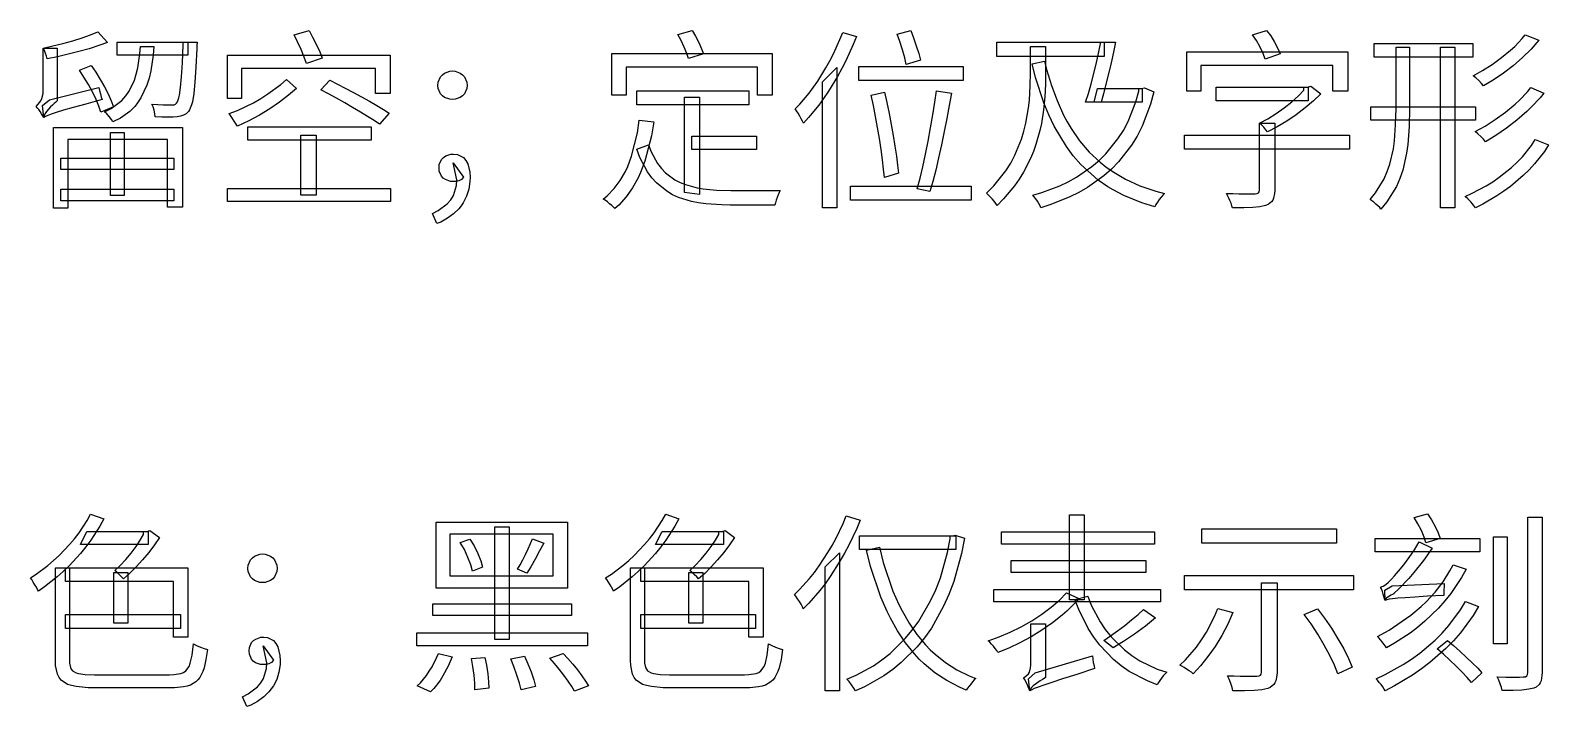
# Model space of a CAD drawing. Header units: millimetres. Extents: x 5 to 292, y 5 to 205.
# Drawn here: x 45.99 to 66.42, y 50.9 to 60 of the extents above; entities that cross this region are included whole.
import ezdxf

# ---------------------------------------------------------------- set-up
doc = ezdxf.new("R2010")
doc.units = ezdxf.units.MM
doc.layers.add('ANNOTATION', color=7, linetype='Continuous')

msp = doc.modelspace()

# ---------------------------------------------------------------- linework, layer by layer
at = {"layer": 'ANNOTATION'}
for points in [[(46.898, 59.979), (47.03, 59.838), (46.912, 59.795), (46.781, 59.753), (46.641, 59.715), (46.498, 59.679), (46.356, 59.646), (46.217, 59.618), (46.209, 59.652), (46.195, 59.69), (46.179, 59.728), (46.163, 59.76), (46.294, 59.79), (46.429, 59.824), (46.562, 59.861), (46.688, 59.9), (46.802, 59.94), (46.898, 59.979)], [(49.54, 59.941), (49.741, 59.997), (49.789, 59.907), (49.839, 59.806), (49.885, 59.709), (49.919, 59.628), (49.707, 59.556), (49.676, 59.64), (49.634, 59.741), (49.586, 59.846), (49.54, 59.941)], [(54.704, 59.946), (54.895, 60), (54.939, 59.922), (54.984, 59.836), (55.022, 59.753), (55.047, 59.683), (54.848, 59.621), (54.824, 59.69), (54.789, 59.776), (54.747, 59.864), (54.704, 59.946)], [(56.922, 59.971), (57.105, 59.917), (57.061, 59.808), (56.962, 59.592), (56.908, 59.485), (56.85, 59.38), (56.729, 59.18), (56.664, 59.084), (56.598, 58.993), (56.462, 58.826), (56.393, 58.751), (56.381, 58.778), (56.364, 58.811), (56.344, 58.847), (56.322, 58.884), (56.301, 58.918), (56.282, 58.942), (56.345, 59.008), (56.468, 59.154), (56.527, 59.234), (56.586, 59.318), (56.696, 59.495), (56.748, 59.588), (56.797, 59.683), (56.884, 59.875), (56.922, 59.971)], [(57.655, 59.951), (57.838, 60), (57.874, 59.9), (57.911, 59.792), (57.945, 59.687), (57.969, 59.597), (57.776, 59.541), (57.755, 59.632), (57.726, 59.739), (57.69, 59.85), (57.655, 59.951)], [(62.434, 59.941), (62.625, 60), (62.68, 59.925), (62.732, 59.841), (62.776, 59.758), (62.806, 59.685), (62.607, 59.613), (62.58, 59.688), (62.539, 59.774), (62.489, 59.862), (62.434, 59.941)], [(66.105, 59.941), (66.288, 59.866), (66.185, 59.749), (66.069, 59.634), (65.942, 59.524), (65.81, 59.422), (65.675, 59.331), (65.542, 59.252), (65.515, 59.287), (65.479, 59.324), (65.44, 59.36), (65.403, 59.389), (65.529, 59.459), (65.659, 59.541), (65.787, 59.633), (65.908, 59.733), (65.964, 59.785), (66.062, 59.889), (66.105, 59.941)], [(46.171, 58.829), (46.158, 58.851), (46.141, 58.878), (46.122, 58.906), (46.103, 58.933), (46.084, 58.958), (46.068, 58.976), (46.097, 59.007), (46.13, 59.052), (46.144, 59.081), (46.161, 59.152), (46.163, 59.195), (46.163, 59.76), (46.351, 59.76), (46.351, 59.053), (46.351, 59.053), (46.332, 59.036), (46.311, 59.018), (46.287, 58.995), (46.261, 58.969), (46.234, 58.94), (46.209, 58.909), (46.189, 58.88), (46.175, 58.853), (46.171, 58.829)], [(47.471, 59.781), (47.654, 59.781), (47.644, 59.667), (47.611, 59.454), (47.588, 59.355), (47.559, 59.261), (47.478, 59.09), (47.425, 59.013), (47.396, 58.977), (47.327, 58.909), (47.202, 58.819), (47.102, 58.767), (47.082, 58.802), (47.053, 58.84), (47.02, 58.876), (46.989, 58.904), (47.077, 58.949), (47.22, 59.055), (47.275, 59.117), (47.32, 59.183), (47.391, 59.331), (47.415, 59.412), (47.435, 59.498), (47.463, 59.682), (47.471, 59.781)], [(47.159, 59.84), (48.111, 59.84), (48.111, 59.667), (47.159, 59.667), (47.159, 59.84)], [(48.046, 59.84), (48.234, 59.84), (48.234, 59.84), (48.233, 59.824), (48.232, 59.808), (48.232, 59.79), (48.232, 59.757), (48.219, 59.503), (48.205, 59.302), (48.189, 59.149), (48.171, 59.038), (48.161, 58.996), (48.134, 58.932), (48.118, 58.909), (48.088, 58.878), (48.053, 58.857), (48.012, 58.844), (47.964, 58.836), (47.911, 58.833), (47.84, 58.833), (47.758, 58.834), (47.672, 58.836), (47.667, 58.879), (47.657, 58.925), (47.642, 58.97), (47.623, 59.007), (47.705, 59.001), (47.779, 58.998), (47.84, 58.997), (47.878, 58.996), (47.906, 58.997), (47.927, 59), (47.944, 59.008), (47.958, 59.022), (47.969, 59.039), (47.989, 59.092), (47.997, 59.129), (48.012, 59.231), (48.026, 59.374), (48.037, 59.564), (48.046, 59.807), (48.046, 59.84)], [(48.642, 59.667), (50.834, 59.667), (50.834, 59.149), (50.636, 59.149), (50.636, 59.489), (48.833, 59.489), (48.833, 59.084), (48.642, 59.084), (48.642, 59.667)], [(53.816, 59.69), (55.973, 59.69), (55.973, 59.128), (55.774, 59.128), (55.774, 59.507), (54.007, 59.507), (54.007, 59.128), (53.816, 59.128), (53.816, 59.69)], [(59.45, 59.783), (59.651, 59.783), (59.651, 59.435), (59.649, 59.277), (59.641, 59.107), (59.624, 58.929), (59.594, 58.746), (59.574, 58.653), (59.52, 58.466), (59.487, 58.371), (59.449, 58.277), (59.354, 58.09), (59.297, 57.998), (59.234, 57.907), (59.085, 57.731), (58.998, 57.645), (58.98, 57.672), (58.957, 57.702), (58.931, 57.732), (58.904, 57.762), (58.878, 57.789), (58.854, 57.81), (58.953, 57.908), (59.117, 58.11), (59.183, 58.215), (59.239, 58.321), (59.327, 58.534), (59.359, 58.642), (59.385, 58.749), (59.422, 58.958), (59.433, 59.06), (59.445, 59.255), (59.45, 59.435), (59.45, 59.783)], [(58.996, 59.842), (60.44, 59.842), (60.44, 59.649), (58.996, 59.649), (58.996, 59.842)], [(60.394, 59.842), (60.593, 59.842), (60.563, 59.707), (60.531, 59.563), (60.497, 59.417), (60.463, 59.275), (60.431, 59.145), (60.399, 59.033), (60.19, 59.033), (60.227, 59.149), (60.263, 59.28), (60.3, 59.421), (60.334, 59.566), (60.366, 59.709), (60.394, 59.842)], [(61.55, 59.713), (63.716, 59.713), (63.716, 59.18), (63.518, 59.18), (63.518, 59.528), (61.741, 59.528), (61.741, 59.18), (61.55, 59.18), (61.55, 59.713)], [(64.366, 59.776), (64.549, 59.776), (64.549, 58.948), (64.543, 58.706), (64.525, 58.466), (64.509, 58.348), (64.456, 58.118), (64.419, 58.006), (64.373, 57.897), (64.244, 57.691), (64.162, 57.593), (64.146, 57.615), (64.123, 57.639), (64.095, 57.663), (64.068, 57.686), (64.042, 57.707), (64.018, 57.722), (64.091, 57.812), (64.207, 58), (64.249, 58.099), (64.282, 58.2), (64.33, 58.408), (64.344, 58.515), (64.361, 58.731), (64.366, 58.948), (64.366, 59.776)], [(64.072, 59.822), (65.401, 59.822), (65.401, 59.641), (64.072, 59.641), (64.072, 59.822)], [(64.965, 59.776), (65.156, 59.776), (65.156, 57.611), (64.965, 57.611), (64.965, 59.776)], [(46.653, 59.464), (46.81, 59.528), (46.872, 59.437), (46.932, 59.341), (46.988, 59.242), (47.039, 59.145), (47.08, 59.053), (47.11, 58.971), (46.939, 58.898), (46.913, 58.979), (46.874, 59.071), (46.825, 59.171), (46.771, 59.273), (46.712, 59.372), (46.653, 59.464)], [(51.67, 59.069), (51.633, 59.072), (51.564, 59.098), (51.534, 59.12), (51.508, 59.148), (51.478, 59.218), (51.474, 59.26), (51.478, 59.302), (51.508, 59.374), (51.534, 59.403), (51.564, 59.426), (51.633, 59.452), (51.67, 59.455), (51.708, 59.452), (51.776, 59.426), (51.807, 59.403), (51.833, 59.374), (51.862, 59.302), (51.866, 59.26), (51.862, 59.218), (51.833, 59.148), (51.807, 59.12), (51.776, 59.098), (51.708, 59.072), (51.67, 59.069)], [(56.649, 59.309), (56.84, 59.499), (56.842, 59.497), (56.842, 57.614), (56.649, 57.614), (56.649, 59.309)], [(57.136, 59.512), (58.542, 59.512), (58.542, 59.324), (57.136, 59.324), (57.136, 59.512)], [(59.636, 59.587), (59.664, 59.475), (59.73, 59.258), (59.806, 59.054), (59.894, 58.861), (59.943, 58.77), (59.994, 58.681), (60.109, 58.515), (60.239, 58.363), (60.384, 58.226), (60.462, 58.163), (60.545, 58.104), (60.724, 57.998), (60.921, 57.909), (61.136, 57.837), (61.25, 57.807), (61.228, 57.784), (61.204, 57.755), (61.179, 57.722), (61.156, 57.69), (61.136, 57.658), (61.119, 57.627), (60.945, 57.679), (60.705, 57.776), (60.559, 57.853), (60.49, 57.895), (60.359, 57.986), (60.126, 58.193), (60.024, 58.31), (59.93, 58.436), (59.765, 58.712), (59.694, 58.863), (59.629, 59.023), (59.516, 59.366), (59.468, 59.549), (59.636, 59.587)], [(49.437, 59.337), (49.57, 59.219), (49.463, 59.128), (49.342, 59.035), (49.211, 58.945), (49.073, 58.86), (48.928, 58.782), (48.779, 58.713), (48.665, 58.88), (48.778, 58.923), (48.991, 59.025), (49.091, 59.084), (49.186, 59.146), (49.359, 59.273), (49.437, 59.337)], [(49.901, 59.2), (50.022, 59.329), (50.121, 59.278), (50.227, 59.223), (50.337, 59.166), (50.446, 59.106), (50.552, 59.047), (50.651, 58.989), (50.74, 58.935), (50.817, 58.886), (50.688, 58.736), (50.616, 58.785), (50.529, 58.84), (50.431, 58.9), (50.327, 58.963), (50.22, 59.026), (50.11, 59.088), (50.002, 59.146), (49.901, 59.2)], [(63.125, 59.236), (63.177, 59.236), (63.221, 59.247), (63.353, 59.146), (63.254, 59.053), (63.142, 58.958), (63.022, 58.865), (62.896, 58.78), (62.767, 58.702), (62.638, 58.635), (62.616, 58.663), (62.588, 58.696), (62.557, 58.727), (62.53, 58.751), (62.641, 58.811), (62.753, 58.88), (62.861, 58.958), (62.963, 59.039), (63.053, 59.12), (63.125, 59.195), (63.125, 59.236)], [(46.171, 58.826), (46.155, 58.991), (46.246, 59.064), (46.911, 59.229), (46.922, 59.19), (46.933, 59.146), (46.944, 59.103), (46.955, 59.069), (46.736, 59.008), (46.565, 58.962), (46.436, 58.925), (46.34, 58.896), (46.272, 58.873), (46.225, 58.856), (46.193, 58.841), (46.171, 58.826)], [(54.149, 59.187), (55.656, 59.187), (55.656, 58.999), (54.149, 58.999), (54.149, 59.187)], [(54.791, 59.1), (54.993, 59.1), (54.993, 57.792), (54.791, 57.82), (54.791, 59.1)], [(57.306, 59.128), (57.482, 59.169), (57.514, 59.029), (57.545, 58.883), (57.574, 58.734), (57.601, 58.586), (57.624, 58.443), (57.644, 58.308), (57.66, 58.185), (57.673, 58.078), (57.482, 58.021), (57.472, 58.132), (57.457, 58.259), (57.439, 58.397), (57.416, 58.543), (57.39, 58.692), (57.363, 58.843), (57.335, 58.99), (57.306, 59.128)], [(58.181, 59.187), (58.384, 59.154), (58.355, 58.989), (58.322, 58.816), (58.288, 58.638), (58.25, 58.46), (58.211, 58.286), (58.172, 58.121), (58.132, 57.967), (58.093, 57.83), (57.923, 57.869), (57.961, 58.009), (57.999, 58.165), (58.036, 58.333), (58.071, 58.509), (58.104, 58.688), (58.134, 58.865), (58.16, 59.033), (58.181, 59.187)], [(60.905, 59.216), (60.943, 59.216), (60.98, 59.226), (61.109, 59.172), (61.064, 59.009), (60.951, 58.712), (60.883, 58.578), (60.806, 58.454), (60.634, 58.231), (60.537, 58.132), (60.435, 58.042), (60.215, 57.885), (60.097, 57.818), (59.976, 57.758), (59.722, 57.656), (59.589, 57.614), (59.576, 57.641), (59.559, 57.671), (59.54, 57.702), (59.519, 57.733), (59.499, 57.761), (59.478, 57.784), (59.602, 57.819), (59.841, 57.909), (59.956, 57.963), (60.067, 58.024), (60.274, 58.167), (60.371, 58.25), (60.462, 58.339), (60.625, 58.541), (60.697, 58.653), (60.762, 58.774), (60.866, 59.038), (60.905, 59.182), (60.905, 59.216)], [(60.348, 59.216), (60.951, 59.216), (60.951, 59.033), (60.306, 59.033), (60.348, 59.216)], [(61.944, 59.236), (63.182, 59.236), (63.182, 59.053), (61.944, 59.053), (61.944, 59.236)], [(66.18, 59.229), (66.355, 59.156), (66.304, 59.093), (66.189, 58.97), (66.125, 58.909), (65.991, 58.791), (65.851, 58.682), (65.709, 58.584), (65.568, 58.501), (65.541, 58.534), (65.507, 58.571), (65.468, 58.607), (65.429, 58.638), (65.564, 58.712), (65.702, 58.801), (65.839, 58.9), (65.968, 59.007), (66.029, 59.062), (66.135, 59.173), (66.18, 59.229)], [(64.028, 58.973), (65.434, 58.973), (65.434, 58.793), (64.028, 58.793), (64.028, 58.973)], [(46.303, 58.692), (48.038, 58.692), (48.038, 57.619), (47.837, 57.619), (47.837, 58.532), (46.496, 58.532), (46.496, 57.609), (46.303, 57.609), (46.303, 58.692)], [(48.915, 58.7), (50.574, 58.7), (50.574, 58.524), (48.915, 58.524), (48.915, 58.7)], [(54.183, 58.79), (54.379, 58.77), (54.348, 58.581), (54.259, 58.239), (54.201, 58.086), (54.168, 58.014), (54.093, 57.88), (54.006, 57.759), (53.908, 57.65), (53.855, 57.601), (53.838, 57.621), (53.814, 57.644), (53.785, 57.668), (53.754, 57.693), (53.725, 57.714), (53.698, 57.73), (53.75, 57.774), (53.846, 57.87), (53.928, 57.98), (53.998, 58.102), (54.028, 58.169), (54.08, 58.309), (54.158, 58.62), (54.183, 58.79)], [(62.53, 58.751), (62.734, 58.751), (62.734, 57.846), (62.732, 57.806), (62.719, 57.74), (62.708, 57.715), (62.692, 57.693), (62.644, 57.656), (62.612, 57.642), (62.535, 57.625), (62.438, 57.616), (62.317, 57.613), (62.166, 57.611), (62.159, 57.641), (62.146, 57.675), (62.132, 57.71), (62.115, 57.744), (62.099, 57.777), (62.084, 57.805), (62.169, 57.803), (62.25, 57.801), (62.324, 57.8), (62.388, 57.8), (62.47, 57.8), (62.499, 57.805), (62.517, 57.814), (62.526, 57.829), (62.53, 57.851), (62.53, 58.751)], [(47.068, 58.625), (47.252, 58.625), (47.252, 57.776), (47.068, 57.776), (47.068, 58.625)], [(49.63, 58.589), (49.834, 58.589), (49.834, 57.784), (49.63, 57.784), (49.63, 58.589)], [(54.307, 58.46), (54.343, 58.367), (54.43, 58.207), (54.482, 58.142), (54.538, 58.084), (54.663, 57.99), (54.732, 57.955), (54.805, 57.925), (54.961, 57.881), (55.045, 57.867), (55.224, 57.849), (55.416, 57.843), (55.508, 57.843), (55.654, 57.843), (55.82, 57.843), (55.902, 57.844), (55.975, 57.845), (56.036, 57.846), (56.081, 57.846), (56.068, 57.82), (56.052, 57.788), (56.038, 57.753), (56.025, 57.716), (56.016, 57.681), (56.009, 57.65), (55.88, 57.65), (55.405, 57.65), (55.293, 57.652), (55.08, 57.667), (54.981, 57.68), (54.886, 57.698), (54.711, 57.753), (54.63, 57.789), (54.554, 57.834), (54.416, 57.948), (54.353, 58.017), (54.295, 58.097), (54.193, 58.289), (54.149, 58.401), (54.307, 58.46)], [(54.892, 58.576), (55.761, 58.576), (55.761, 58.396), (54.892, 58.396), (54.892, 58.576)], [(61.521, 58.589), (63.742, 58.589), (63.742, 58.403), (61.521, 58.403), (61.521, 58.589)], [(66.239, 58.532), (66.419, 58.46), (66.362, 58.372), (66.231, 58.204), (66.156, 58.123), (66.077, 58.046), (65.907, 57.901), (65.817, 57.834), (65.724, 57.772), (65.532, 57.66), (65.434, 57.611), (65.407, 57.649), (65.372, 57.691), (65.334, 57.732), (65.295, 57.766), (65.391, 57.808), (65.577, 57.907), (65.667, 57.963), (65.755, 58.024), (65.919, 58.155), (65.995, 58.225), (66.066, 58.298), (66.188, 58.452), (66.239, 58.532)], [(46.401, 58.279), (47.922, 58.279), (47.922, 58.127), (46.401, 58.127), (46.401, 58.279)], [(51.461, 57.4), (51.402, 57.534), (51.478, 57.574), (51.601, 57.666), (51.647, 57.72), (51.683, 57.778), (51.724, 57.914), (51.73, 57.99), (51.681, 58.217), (51.82, 58.024), (51.79, 57.994), (51.755, 57.976), (51.719, 57.968), (51.683, 57.965), (51.645, 57.968), (51.576, 57.991), (51.547, 58.011), (51.522, 58.037), (51.493, 58.107), (51.49, 58.15), (51.493, 58.194), (51.523, 58.263), (51.549, 58.29), (51.58, 58.31), (51.648, 58.333), (51.686, 58.336), (51.737, 58.331), (51.819, 58.288), (51.851, 58.251), (51.876, 58.205), (51.904, 58.09), (51.908, 58.021), (51.906, 57.966), (51.891, 57.862), (51.861, 57.767), (51.816, 57.679), (51.788, 57.639), (51.756, 57.6), (51.686, 57.531), (51.604, 57.471), (51.512, 57.421), (51.461, 57.4)], [(46.401, 57.864), (47.922, 57.864), (47.922, 57.704), (46.401, 57.704), (46.401, 57.864)], [(48.645, 57.872), (50.837, 57.872), (50.837, 57.697), (48.645, 57.697), (48.645, 57.872)], [(57.025, 57.903), (58.648, 57.903), (58.648, 57.717), (57.025, 57.717), (57.025, 57.903)], [(46.8, 53.49), (46.978, 53.425), (46.926, 53.329), (46.804, 53.142), (46.736, 53.051), (46.664, 52.962), (46.511, 52.796), (46.432, 52.718), (46.35, 52.645), (46.183, 52.512), (46.099, 52.453), (46.088, 52.477), (46.072, 52.507), (46.052, 52.541), (46.03, 52.576), (46.009, 52.609), (45.991, 52.633), (46.07, 52.684), (46.226, 52.801), (46.303, 52.865), (46.377, 52.934), (46.518, 53.08), (46.584, 53.158), (46.646, 53.238), (46.754, 53.404), (46.8, 53.49)], [(51.449, 53.384), (53.218, 53.384), (53.218, 52.496), (51.449, 52.496), (51.449, 53.384)], [(52.238, 53.319), (52.431, 53.319), (52.431, 51.805), (52.238, 51.805), (52.238, 53.319)], [(54.539, 53.49), (54.717, 53.425), (54.664, 53.329), (54.543, 53.142), (54.474, 53.051), (54.402, 52.962), (54.25, 52.796), (54.17, 52.718), (54.088, 52.645), (53.922, 52.512), (53.837, 52.453), (53.826, 52.477), (53.81, 52.507), (53.79, 52.541), (53.768, 52.576), (53.748, 52.609), (53.729, 52.633), (53.808, 52.684), (53.964, 52.801), (54.041, 52.865), (54.116, 52.934), (54.256, 53.08), (54.322, 53.158), (54.384, 53.238), (54.492, 53.404), (54.539, 53.49)], [(56.969, 53.467), (57.157, 53.407), (57.11, 53.295), (57.004, 53.073), (56.945, 52.964), (56.884, 52.856), (56.753, 52.651), (56.684, 52.554), (56.613, 52.462), (56.466, 52.294), (56.391, 52.218), (56.378, 52.245), (56.36, 52.278), (56.338, 52.315), (56.314, 52.352), (56.292, 52.385), (56.272, 52.411), (56.341, 52.477), (56.475, 52.625), (56.541, 52.707), (56.604, 52.793), (56.723, 52.974), (56.779, 53.069), (56.832, 53.167), (56.927, 53.365), (56.969, 53.467)], [(59.974, 53.482), (60.17, 53.482), (60.17, 52.339), (59.974, 52.339), (59.974, 53.482)], [(64.611, 53.446), (64.79, 53.495), (64.842, 53.415), (64.892, 53.325), (64.934, 53.238), (64.96, 53.162), (64.769, 53.105), (64.746, 53.181), (64.708, 53.27), (64.661, 53.362), (64.611, 53.446)], [(66.141, 53.451), (66.332, 53.451), (66.332, 51.359), (66.33, 51.317), (66.318, 51.248), (66.307, 51.222), (66.293, 51.2), (66.25, 51.164), (66.221, 51.15), (66.151, 51.133), (66.06, 51.123), (65.942, 51.118), (65.793, 51.116), (65.784, 51.159), (65.769, 51.208), (65.749, 51.258), (65.728, 51.302), (65.842, 51.298), (65.946, 51.297), (66.029, 51.298), (66.079, 51.3), (66.108, 51.303), (66.127, 51.313), (66.137, 51.331), (66.141, 51.359), (66.141, 53.451)], [(46.752, 53.257), (47.577, 53.257), (47.577, 53.082), (46.664, 53.082), (46.752, 53.257)], [(47.515, 53.257), (47.561, 53.257), (47.6, 53.268), (47.727, 53.178), (47.66, 53.078), (47.583, 52.975), (47.5, 52.874), (47.413, 52.779), (47.326, 52.693), (47.242, 52.618), (47.217, 52.647), (47.186, 52.678), (47.154, 52.708), (47.126, 52.731), (47.2, 52.799), (47.275, 52.879), (47.347, 52.966), (47.413, 53.053), (47.47, 53.138), (47.515, 53.216), (47.515, 53.257)], [(51.634, 53.222), (51.634, 52.659), (53.024, 52.659), (53.024, 53.222), (51.634, 53.222)], [(51.776, 53.11), (51.905, 53.154), (51.962, 53.062), (52.012, 52.961), (52.052, 52.862), (52.075, 52.778), (51.941, 52.723), (51.918, 52.807), (51.879, 52.909), (51.83, 53.015), (51.776, 53.11)], [(52.746, 53.157), (52.898, 53.1), (52.842, 52.995), (52.783, 52.886), (52.725, 52.783), (52.671, 52.698), (52.547, 52.749), (52.582, 52.809), (52.618, 52.877), (52.655, 52.949), (52.689, 53.022), (52.72, 53.094), (52.746, 53.157)], [(54.49, 53.257), (55.315, 53.257), (55.315, 53.082), (54.402, 53.082), (54.49, 53.257)], [(55.253, 53.257), (55.3, 53.257), (55.338, 53.268), (55.465, 53.178), (55.398, 53.078), (55.321, 52.975), (55.238, 52.874), (55.151, 52.779), (55.064, 52.693), (54.98, 52.618), (54.956, 52.647), (54.924, 52.678), (54.892, 52.708), (54.864, 52.731), (54.938, 52.799), (55.013, 52.879), (55.085, 52.966), (55.151, 53.053), (55.208, 53.138), (55.253, 53.216), (55.253, 53.257)], [(58.369, 53.198), (58.4, 53.198), (58.434, 53.209), (58.56, 53.167), (58.52, 52.961), (58.415, 52.583), (58.351, 52.411), (58.279, 52.25), (58.115, 51.958), (58.022, 51.827), (57.923, 51.706), (57.709, 51.492), (57.594, 51.399), (57.474, 51.315), (57.223, 51.171), (57.092, 51.111), (57.07, 51.15), (57.041, 51.195), (57.008, 51.238), (56.976, 51.271), (57.1, 51.322), (57.336, 51.451), (57.449, 51.528), (57.559, 51.614), (57.762, 51.815), (57.857, 51.929), (57.946, 52.052), (58.104, 52.324), (58.173, 52.473), (58.235, 52.631), (58.333, 52.973), (58.369, 53.157), (58.369, 53.198)], [(57.147, 53.198), (58.441, 53.198), (58.441, 53.015), (57.147, 53.015), (57.147, 53.198)], [(59.058, 53.252), (61.114, 53.252), (61.114, 53.084), (59.058, 53.084), (59.058, 53.252)], [(61.751, 53.291), (63.567, 53.291), (63.567, 53.1), (61.751, 53.1), (61.751, 53.291)], [(64.085, 53.162), (65.494, 53.162), (65.494, 52.984), (64.085, 52.984), (64.085, 53.162)], [(64.219, 52.329), (64.213, 52.352), (64.204, 52.382), (64.193, 52.415), (64.182, 52.45), (64.17, 52.483), (64.158, 52.509), (64.193, 52.522), (64.228, 52.545), (64.265, 52.577), (64.307, 52.615), (64.345, 52.658), (64.401, 52.723), (64.469, 52.807), (64.542, 52.905), (64.613, 53.011), (64.676, 53.118), (64.851, 53.033), (64.734, 52.867), (64.605, 52.703), (64.537, 52.624), (64.403, 52.485), (64.335, 52.424), (64.335, 52.419), (64.335, 52.419), (64.317, 52.41), (64.298, 52.4), (64.276, 52.388), (64.255, 52.375), (64.236, 52.36), (64.223, 52.344), (64.219, 52.329)], [(65.679, 53.185), (65.862, 53.185), (65.862, 51.746), (65.679, 51.746), (65.679, 53.185)], [(49.114, 52.569), (49.077, 52.572), (49.008, 52.598), (48.978, 52.62), (48.952, 52.648), (48.922, 52.718), (48.918, 52.76), (48.922, 52.802), (48.952, 52.874), (48.978, 52.903), (49.008, 52.926), (49.077, 52.952), (49.114, 52.955), (49.152, 52.952), (49.22, 52.926), (49.251, 52.903), (49.277, 52.874), (49.306, 52.802), (49.31, 52.76), (49.306, 52.718), (49.277, 52.648), (49.251, 52.62), (49.22, 52.598), (49.152, 52.572), (49.114, 52.569)], [(56.687, 52.78), (56.876, 52.971), (56.878, 52.966), (56.878, 51.114), (56.687, 51.114), (56.687, 52.78)], [(57.415, 53.046), (57.466, 52.84), (57.596, 52.454), (57.676, 52.273), (57.719, 52.187), (57.814, 52.023), (57.919, 51.871), (58.036, 51.731), (58.098, 51.666), (58.164, 51.604), (58.304, 51.492), (58.458, 51.395), (58.624, 51.314), (58.712, 51.279), (58.691, 51.259), (58.667, 51.233), (58.643, 51.204), (58.621, 51.176), (58.6, 51.148), (58.583, 51.122), (58.492, 51.161), (58.32, 51.251), (58.162, 51.355), (58.018, 51.475), (57.951, 51.541), (57.887, 51.61), (57.768, 51.757), (57.66, 51.918), (57.563, 52.09), (57.518, 52.182), (57.436, 52.373), (57.296, 52.785), (57.239, 53.007), (57.415, 53.046)], [(46.328, 52.767), (46.517, 52.767), (46.517, 51.521), (46.518, 51.485), (46.53, 51.426), (46.541, 51.403), (46.556, 51.384), (46.605, 51.355), (46.638, 51.346), (46.727, 51.334), (46.852, 51.33), (46.991, 51.33), (47.215, 51.33), (47.47, 51.33), (47.703, 51.33), (47.861, 51.33), (47.921, 51.332), (48.017, 51.348), (48.053, 51.361), (48.082, 51.381), (48.127, 51.441), (48.143, 51.483), (48.167, 51.593), (48.186, 51.743), (48.228, 51.721), (48.278, 51.699), (48.329, 51.682), (48.374, 51.671), (48.353, 51.533), (48.327, 51.42), (48.312, 51.371), (48.271, 51.291), (48.246, 51.26), (48.217, 51.233), (48.144, 51.191), (48.1, 51.177), (48.051, 51.167), (47.932, 51.154), (47.863, 51.153), (47.761, 51.153), (47.581, 51.153), (47.361, 51.153), (47.142, 51.153), (46.963, 51.153), (46.865, 51.153), (46.768, 51.155), (46.608, 51.169), (46.544, 51.183), (46.489, 51.2), (46.406, 51.256), (46.377, 51.293), (46.356, 51.338), (46.331, 51.453), (46.328, 51.524), (46.328, 52.767)], [(46.465, 52.767), (48.111, 52.767), (48.111, 51.836), (47.917, 51.836), (47.917, 52.584), (46.465, 52.584), (46.465, 52.767)], [(54.067, 52.767), (54.255, 52.767), (54.255, 51.521), (54.256, 51.485), (54.269, 51.426), (54.28, 51.403), (54.295, 51.384), (54.343, 51.355), (54.376, 51.346), (54.466, 51.334), (54.59, 51.33), (54.73, 51.33), (54.954, 51.33), (55.208, 51.33), (55.441, 51.33), (55.599, 51.33), (55.659, 51.332), (55.755, 51.348), (55.791, 51.361), (55.82, 51.381), (55.865, 51.441), (55.881, 51.483), (55.906, 51.593), (55.924, 51.743), (55.966, 51.721), (56.017, 51.699), (56.068, 51.682), (56.112, 51.671), (56.091, 51.533), (56.066, 51.42), (56.05, 51.371), (56.009, 51.291), (55.984, 51.26), (55.955, 51.233), (55.883, 51.191), (55.838, 51.177), (55.789, 51.167), (55.67, 51.154), (55.601, 51.153), (55.5, 51.153), (55.319, 51.153), (55.1, 51.153), (54.88, 51.153), (54.701, 51.153), (54.603, 51.153), (54.507, 51.155), (54.346, 51.169), (54.282, 51.183), (54.228, 51.2), (54.144, 51.256), (54.115, 51.293), (54.094, 51.338), (54.07, 51.453), (54.067, 51.524), (54.067, 52.767)], [(54.203, 52.767), (55.849, 52.767), (55.849, 51.836), (55.656, 51.836), (55.656, 52.584), (54.203, 52.584), (54.203, 52.767)], [(59.189, 52.865), (61, 52.865), (61, 52.706), (59.189, 52.706), (59.189, 52.865)], [(65.133, 52.806), (65.308, 52.749), (65.246, 52.636), (65.102, 52.423), (65.022, 52.322), (64.936, 52.226), (64.753, 52.048), (64.655, 51.966), (64.555, 51.89), (64.346, 51.752), (64.237, 51.692), (64.224, 51.713), (64.204, 51.741), (64.181, 51.771), (64.157, 51.8), (64.135, 51.826), (64.116, 51.846), (64.272, 51.929), (64.566, 52.13), (64.705, 52.247), (64.77, 52.31), (64.892, 52.442), (64.999, 52.581), (65.091, 52.729), (65.133, 52.806)], [(47.113, 52.706), (47.301, 52.706), (47.301, 52.022), (47.113, 52.022), (47.113, 52.706)], [(54.851, 52.706), (55.039, 52.706), (55.039, 52.022), (54.851, 52.022), (54.851, 52.706)], [(61.521, 52.664), (63.794, 52.664), (63.794, 52.473), (61.521, 52.473), (61.521, 52.664)], [(62.556, 52.564), (62.765, 52.564), (62.765, 51.361), (62.763, 51.318), (62.749, 51.247), (62.737, 51.22), (62.721, 51.197), (62.673, 51.159), (62.641, 51.145), (62.56, 51.126), (62.456, 51.116), (62.327, 51.113), (62.169, 51.111), (62.16, 51.159), (62.143, 51.213), (62.122, 51.268), (62.099, 51.315), (62.185, 51.313), (62.268, 51.31), (62.344, 51.308), (62.41, 51.309), (62.461, 51.31), (62.494, 51.31), (62.524, 51.315), (62.543, 51.323), (62.552, 51.338), (62.556, 51.364), (62.556, 52.564)], [(64.219, 52.329), (64.214, 52.468), (64.315, 52.527), (65.014, 52.556), (65.012, 52.517), (65.01, 52.473), (65.009, 52.431), (65.009, 52.396), (64.79, 52.386), (64.618, 52.375), (64.487, 52.366), (64.389, 52.359), (64.32, 52.352), (64.273, 52.344), (64.242, 52.336), (64.219, 52.329)], [(59.933, 52.432), (60.097, 52.355), (60.048, 52.297), (59.936, 52.186), (59.874, 52.132), (59.742, 52.029), (59.602, 51.931), (59.456, 51.841), (59.305, 51.76), (59.155, 51.689), (59.009, 51.63), (58.993, 51.655), (58.973, 51.683), (58.949, 51.712), (58.925, 51.741), (58.902, 51.766), (58.88, 51.787), (59.024, 51.839), (59.172, 51.902), (59.321, 51.975), (59.464, 52.056), (59.6, 52.143), (59.726, 52.237), (59.838, 52.334), (59.933, 52.432)], [(58.955, 52.476), (61.196, 52.476), (61.196, 52.308), (58.955, 52.308), (58.955, 52.476)], [(60.219, 52.388), (60.265, 52.267), (60.383, 52.041), (60.453, 51.937), (60.532, 51.838), (60.711, 51.663), (60.811, 51.586), (60.918, 51.517), (61.153, 51.406), (61.282, 51.364), (61.258, 51.341), (61.235, 51.314), (61.212, 51.284), (61.19, 51.253), (61.169, 51.223), (61.153, 51.194), (61.02, 51.245), (60.776, 51.372), (60.666, 51.448), (60.563, 51.533), (60.38, 51.727), (60.299, 51.836), (60.225, 51.953), (60.097, 52.206), (60.043, 52.342), (60.219, 52.388)], [(65.303, 52.316), (65.478, 52.246), (65.404, 52.125), (65.234, 51.895), (65.139, 51.787), (65.038, 51.684), (64.822, 51.494), (64.707, 51.407), (64.589, 51.325), (64.346, 51.179), (64.222, 51.114), (64.208, 51.137), (64.188, 51.166), (64.165, 51.196), (64.141, 51.226), (64.118, 51.254), (64.098, 51.276), (64.222, 51.334), (64.46, 51.465), (64.575, 51.54), (64.686, 51.62), (64.893, 51.795), (64.988, 51.89), (65.077, 51.99), (65.235, 52.203), (65.303, 52.316)], [(46.465, 52.138), (48.01, 52.138), (48.01, 51.952), (46.465, 51.952), (46.465, 52.138)], [(51.405, 52.285), (53.27, 52.285), (53.27, 52.125), (51.405, 52.125), (51.405, 52.285)], [(54.203, 52.138), (55.749, 52.138), (55.749, 51.952), (54.203, 51.952), (54.203, 52.138)], [(60.969, 52.207), (61.129, 52.094), (60.994, 51.985), (60.845, 51.876), (60.697, 51.775), (60.559, 51.692), (60.433, 51.792), (60.523, 51.851), (60.619, 51.918), (60.715, 51.992), (60.809, 52.066), (60.896, 52.139), (60.969, 52.207)], [(61.97, 52.22), (62.169, 52.166), (62.101, 52.01), (62.02, 51.857), (61.931, 51.71), (61.834, 51.573), (61.735, 51.45), (61.635, 51.343), (61.613, 51.362), (61.583, 51.383), (61.549, 51.405), (61.515, 51.427), (61.483, 51.446), (61.457, 51.459), (61.534, 51.532), (61.68, 51.702), (61.749, 51.799), (61.814, 51.901), (61.924, 52.112), (61.97, 52.22)], [(63.131, 52.141), (63.309, 52.216), (63.403, 52.091), (63.496, 51.955), (63.583, 51.814), (63.662, 51.676), (63.728, 51.546), (63.776, 51.429), (63.582, 51.341), (63.539, 51.457), (63.476, 51.588), (63.4, 51.729), (63.314, 51.873), (63.223, 52.013), (63.131, 52.141)], [(51.191, 51.893), (53.489, 51.893), (53.489, 51.72), (51.191, 51.72), (51.191, 51.893)], [(59.437, 51.111), (59.43, 51.137), (59.418, 51.168), (59.403, 51.201), (59.387, 51.234), (59.37, 51.263), (59.352, 51.287), (59.386, 51.31), (59.419, 51.342), (59.434, 51.363), (59.45, 51.421), (59.453, 51.457), (59.453, 52.012), (59.651, 52.012), (59.651, 51.292), (59.651, 51.292), (59.631, 51.28), (59.607, 51.267), (59.578, 51.248), (59.546, 51.226), (59.513, 51.203), (59.484, 51.179), (59.459, 51.156), (59.443, 51.133), (59.437, 51.111)], [(48.905, 50.9), (48.846, 51.034), (48.922, 51.074), (49.045, 51.166), (49.091, 51.22), (49.127, 51.278), (49.168, 51.414), (49.173, 51.49), (49.125, 51.717), (49.264, 51.524), (49.233, 51.494), (49.199, 51.476), (49.163, 51.468), (49.127, 51.465), (49.089, 51.468), (49.02, 51.491), (48.99, 51.511), (48.966, 51.537), (48.937, 51.607), (48.934, 51.65), (48.937, 51.694), (48.967, 51.763), (48.993, 51.79), (49.024, 51.81), (49.092, 51.833), (49.13, 51.836), (49.18, 51.831), (49.263, 51.788), (49.295, 51.751), (49.32, 51.705), (49.348, 51.59), (49.352, 51.521), (49.35, 51.466), (49.335, 51.362), (49.305, 51.267), (49.26, 51.179), (49.231, 51.139), (49.2, 51.1), (49.13, 51.031), (49.048, 50.971), (48.956, 50.921), (48.905, 50.9)], [(64.921, 51.679), (65.058, 51.79), (65.138, 51.721), (65.223, 51.645), (65.309, 51.566), (65.392, 51.489), (65.465, 51.417), (65.522, 51.354), (65.38, 51.225), (65.324, 51.291), (65.254, 51.366), (65.174, 51.445), (65.09, 51.527), (65.004, 51.606), (64.921, 51.679)], [(51.482, 51.617), (51.668, 51.571), (51.612, 51.443), (51.542, 51.315), (51.504, 51.253), (51.419, 51.145), (51.374, 51.098), (51.196, 51.181), (51.238, 51.222), (51.319, 51.32), (51.358, 51.377), (51.395, 51.436), (51.457, 51.556), (51.482, 51.617)], [(51.926, 51.547), (52.106, 51.563), (52.129, 51.458), (52.146, 51.343), (52.157, 51.235), (52.16, 51.147), (51.972, 51.124), (51.969, 51.214), (51.96, 51.324), (51.946, 51.44), (51.926, 51.547)], [(52.457, 51.542), (52.638, 51.578), (52.683, 51.478), (52.727, 51.367), (52.763, 51.26), (52.787, 51.171), (52.594, 51.124), (52.572, 51.216), (52.538, 51.325), (52.498, 51.439), (52.457, 51.542)], [(52.981, 51.553), (53.159, 51.617), (53.222, 51.549), (53.288, 51.472), (53.352, 51.393), (53.41, 51.316), (53.461, 51.244), (53.502, 51.178), (53.313, 51.106), (53.276, 51.172), (53.227, 51.244), (53.17, 51.322), (53.108, 51.403), (53.045, 51.481), (52.981, 51.553)], [(59.437, 51.111), (59.421, 51.276), (59.512, 51.354), (60.281, 51.584), (60.285, 51.54), (60.293, 51.493), (60.303, 51.449), (60.311, 51.413), (60.069, 51.334), (59.879, 51.273), (59.734, 51.226), (59.627, 51.19), (59.55, 51.164), (59.499, 51.144), (59.464, 51.127), (59.437, 51.111)]]:
    msp.add_lwpolyline(points, close=True, dxfattribs=at)

doc.saveas('drawing.dxf')
